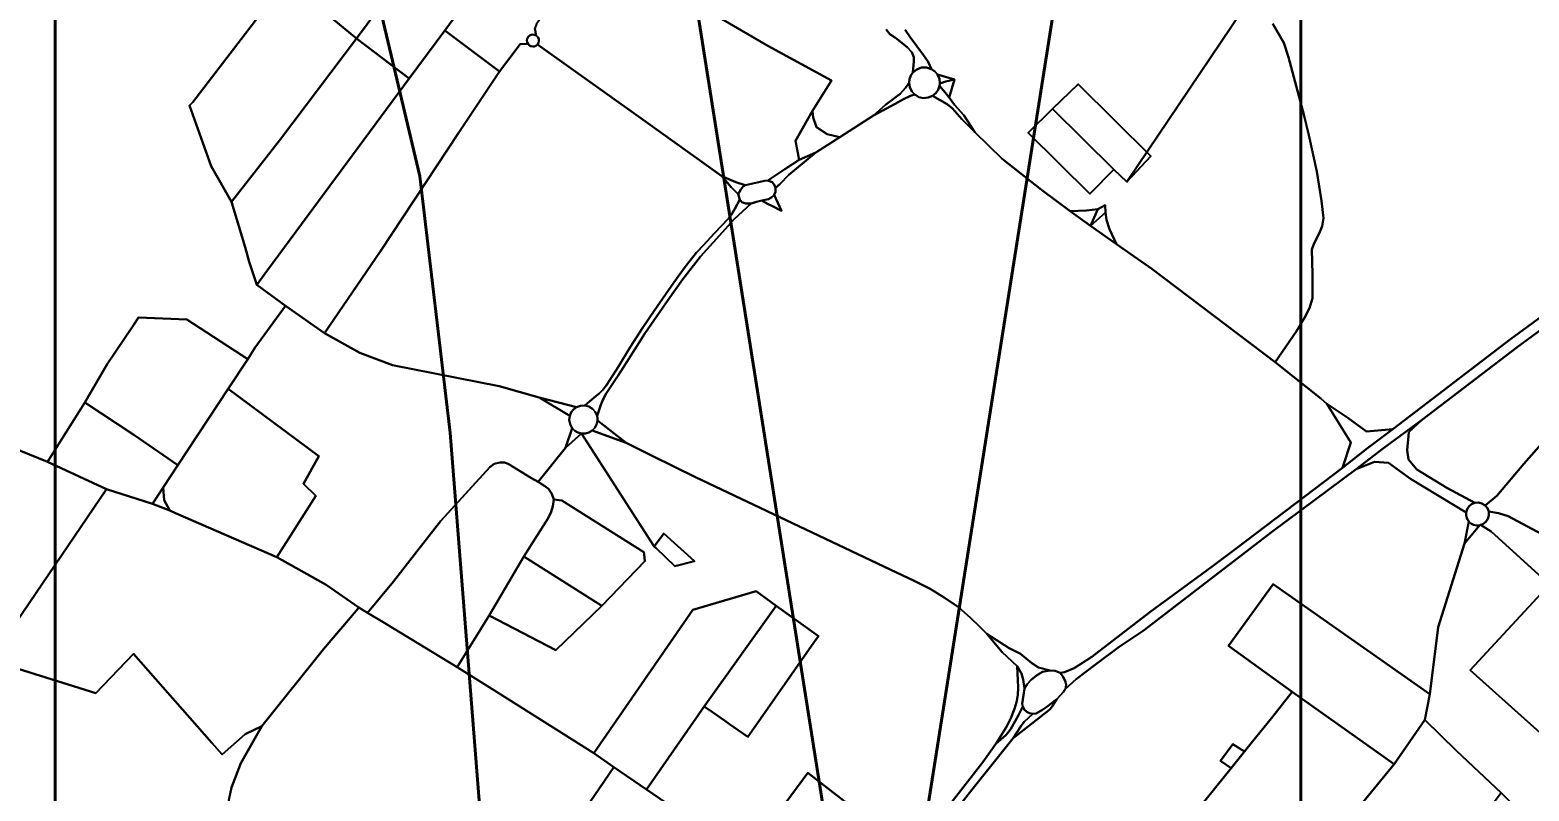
# Model space of a CAD drawing. Header units: millimetres. Extents: x -5124 to 18012, y -6362 to 5362.
# Drawn here: x -1708 to -203, y 1652 to 2417 of the extents above; entities that cross this region are included whole.
import ezdxf

# ---------------------------------------------------------------- set-up
doc = ezdxf.new("R2010")
doc.units = ezdxf.units.MM
doc.layers.add('brokenLine', color=1, linetype='Continuous')
doc.styles.get("Standard").update_dxf_attribs({"font": 'txt', "bigfont": 'bigfont'})

msp = doc.modelspace()

# ---------------------------------------------------------------- linework, layer by layer
at = {"layer": 'brokenLine', "color": 1}
for points in [[(-1451.3, 2466.6), (-1378.2, 2564.6), (-1333.4, 2629.4), (-1320.3, 2654), (-1234.9, 2783.4), (-1208.5, 2823.4), (-1137.1, 2740.8), (-1153, 2714.3), (-1380.5, 2408.1), (-1451.3, 2466.6), (-1451.3, 2466.6)], [(-1327.8, 2367.9), (-1380.5, 2408.1), (-1153, 2714.3), (-1099.6, 2676.3), (-1139.4, 2623.7), (-1291.9, 2416.1), (-1327.8, 2367.9), (-1327.8, 2367.9)], [(-1291.9, 2416.1), (-1139.4, 2623.7), (-1080.6, 2580.5), (-1200, 2422.8), (-1201.6, 2418.1), (-1200.4, 2411.2), (-1202.4, 2411.9), (-1204.3, 2412), (-1206.3, 2411.3), (-1208.2, 2409.8), (-1209.2, 2407.9), (-1209.5, 2406.5), (-1209.3, 2404.4), (-1208.4, 2402.6), (-1216.3, 2402.3), (-1237, 2375), (-1291.9, 2416.1), (-1291.9, 2416.1)], [(-1451.3, 2466.6), (-1545.1, 2344), (-1548.3, 2340.8), (-1526.7, 2279.8), (-1506.1, 2244.1), (-1492.5, 2198.5), (-1488.3, 2183.9), (-1480.6, 2160.8), (-1480.6, 2160.8)], [(-1506.1, 2244.1), (-1526.7, 2279.8), (-1548.3, 2340.8), (-1545.1, 2344), (-1451.3, 2466.6), (-1380.5, 2408.1), (-1456.8, 2307.1), (-1506.1, 2244.1), (-1506.1, 2244.1)], [(-848.8, 2417.2), (-845, 2412.6), (-839.3, 2408.9), (-833, 2403.8), (-827.3, 2399.2), (-823.2, 2394.4), (-821, 2389.4), (-821, 2384.9), (-822, 2373.8), (-824, 2370.8), (-825.3, 2367.3), (-825.8, 2363.6), (-829.3, 2358.6), (-834.7, 2352.5), (-841.6, 2347.5), (-849.5, 2341.6), (-861.5, 2330.7), (-895.4, 2308.9), (-907.9, 2311.9), (-918.8, 2319), (-922, 2328.7), (-922.7, 2335.5), (-903.7, 2365.8), (-967.6, 2400.6), (-1064.6, 2457.5)], [(-1064.6, 2457.5), (-967.6, 2400.6), (-903.7, 2365.8), (-922.7, 2335.5), (-939.8, 2305.3), (-936.2, 2286.3), (-936.2, 2286.3)], [(-481.3, 2451.3), (-607.1, 2264), (-583, 2289.8), (-655.9, 2362.3), (-681.7, 2337.4), (-706.2, 2313.4), (-644.3, 2252), (-620.1, 2276.4), (-607.1, 2264), (-481.3, 2451.3)], [(-1451.9, 2139.7), (-1480.6, 2160.8), (-1470.1, 2175.5), (-1327.8, 2367.9), (-1291.9, 2416.1), (-1237, 2375), (-1277.9, 2313.5), (-1356.4, 2194.3), (-1412.6, 2112.2), (-1451.9, 2139.7), (-1451.9, 2139.7)], [(-1197.6, 2407.6), (-1197.4, 2405.9), (-1197.9, 2403.8), (-1199, 2402), (-1200.5, 2400.8), (-1202.4, 2400.1), (-1203.5, 2400), (-1205.6, 2400.4), (-1206.9, 2401.1), (-1208.4, 2402.6), (-1209.3, 2404.4), (-1209.5, 2406.5), (-1209.2, 2407.9), (-1208.2, 2409.8), (-1206.3, 2411.3), (-1204.3, 2412), (-1202.4, 2411.9), (-1200.4, 2411.2), (-1198.5, 2409.5), (-1197.6, 2407.6), (-1197.6, 2407.6)], [(-936.2, 2286.3), (-950.4, 2276.9), (-967.6, 2265.4), (-971, 2265.1), (-987.1, 2261.5), (-990.4, 2260.6), (-999.8, 2263.7), (-1013.9, 2269.9), (-1095.2, 2328), (-1199, 2402), (-1197.9, 2403.8), (-1197.4, 2405.9), (-1197.6, 2407.6), (-1198.5, 2409.5), (-1200.4, 2411.2), (-1201.6, 2418.1)], [(-829.7, 2416.8), (-824.6, 2409.3), (-811.5, 2391.3), (-806.8, 2384.8), (-803.3, 2377.4), (-808.2, 2379), (-813.3, 2378.8), (-818, 2377.1), (-822, 2373.8), (-821, 2384.9), (-821, 2389.4), (-823.2, 2394.4), (-827.3, 2399.2), (-833, 2403.8), (-839.3, 2408.9), (-845, 2412.6), (-848.8, 2417.2)], [(-460.5, 2422.7), (-456.8, 2416.6), (-449.7, 2403.7), (-445, 2389.4), (-429, 2330.5), (-424.4, 2311), (-416.4, 2274.4), (-411.8, 2244.9), (-409.7, 2227.6), (-411.1, 2219.5), (-414, 2212.3), (-419.2, 2202.6), (-421.3, 2196.1), (-420.7, 2171.5), (-420.9, 2147.4), (-423.8, 2137.2), (-428.8, 2127.6), (-436.8, 2114.2), (-458.2, 2082.9), (-582.2, 2176.8), (-617.6, 2201.5), (-624.7, 2216.5), (-627.7, 2226), (-628.7, 2233.2), (-628.9, 2240.6), (-636.4, 2236.5), (-647.6, 2235.2), (-664, 2234.7), (-692.9, 2255.9), (-732.3, 2287.1), (-759.7, 2314), (-770.7, 2331), (-780.1, 2341.5), (-785.6, 2348.9), (-780.1, 2367), (-797.2, 2371.8), (-799.9, 2375.1), (-803.3, 2377.4), (-806.8, 2384.8), (-811.5, 2391.3), (-824.6, 2409.3), (-829.7, 2416.8)], [(-128.6, 2174.3), (-222.1, 2106.2), (-340.1, 2015.6), (-366.6, 2013.4), (-385.2, 2027.2), (-406.5, 2041.1), (-412.4, 2046.3), (-454.9, 2080.2), (-458.2, 2082.9), (-436.8, 2114.2), (-428.8, 2127.6), (-423.8, 2137.2), (-420.9, 2147.4), (-420.7, 2171.5), (-421.3, 2196.1), (-419.2, 2202.6), (-414, 2212.3), (-411.1, 2219.5), (-409.7, 2227.6), (-411.8, 2244.9), (-416.4, 2274.4), (-424.4, 2311), (-429, 2330.5), (-445, 2389.4), (-449.7, 2403.7), (-456.8, 2416.6), (-460.5, 2422.7)], [(-1380.5, 2408.1), (-1327.8, 2367.9), (-1470.1, 2175.5), (-1480.6, 2160.8), (-1488.3, 2183.9), (-1492.5, 2198.5), (-1506.1, 2244.1), (-1456.8, 2307.1), (-1380.5, 2408.1), (-1380.5, 2408.1)], [(-1159.8, 2037.6), (-1197.2, 2047.6), (-1237.5, 2058.8), (-1344.5, 2079.8), (-1377.3, 2092.5), (-1412.6, 2112.2), (-1356.4, 2194.3), (-1277.9, 2313.5), (-1237, 2375), (-1216.3, 2402.3), (-1208.4, 2402.6), (-1206.9, 2401.1), (-1205.6, 2400.4), (-1203.5, 2400), (-1202.4, 2400.1), (-1200.5, 2400.8), (-1199, 2402), (-1095.2, 2328), (-1013.9, 2269.9), (-1004.5, 2258.8), (-997.5, 2251.6), (-995.9, 2246.4), (-1000.8, 2237), (-1004.1, 2231.4), (-1007.2, 2227.2), (-1021.4, 2212.3), (-1032, 2200.8), (-1039.1, 2193), (-1050.6, 2178.8), (-1062, 2163.1), (-1081.7, 2134.6), (-1093, 2117.8), (-1105.7, 2098.1), (-1117.6, 2078.5), (-1129.5, 2060), (-1133.4, 2055.3), (-1137, 2051.6), (-1140.2, 2048.8), (-1146.6, 2043.6), (-1151.5, 2039.4), (-1155.8, 2039.2), (-1159.8, 2037.6), (-1159.8, 2037.6)], [(-820, 2351.7), (-823.1, 2355), (-825.1, 2359.1), (-825.8, 2363.6), (-825.3, 2367.3), (-824, 2370.8), (-822, 2373.8), (-818, 2377.1), (-813.3, 2378.8), (-808.2, 2379), (-803.3, 2377.4), (-799.9, 2375.1), (-797.2, 2371.8), (-795.4, 2367.5), (-794.9, 2362.8), (-795.3, 2360.4), (-796.7, 2356.5), (-799, 2353.2), (-802.2, 2350.6), (-806.6, 2348.7), (-811.3, 2348.3), (-815.9, 2349.3), (-820, 2351.7), (-820, 2351.7)], [(-861.5, 2330.7), (-849.5, 2341.6), (-841.6, 2347.5), (-834.7, 2352.5), (-829.3, 2358.6), (-825.8, 2363.6), (-825.1, 2359.1), (-823.1, 2355), (-820, 2351.7), (-824.4, 2350.4), (-831.4, 2347.1), (-839.9, 2342.4), (-861.5, 2330.7), (-861.5, 2330.7)], [(-794.9, 2362.8), (-795.4, 2367.5), (-797.2, 2371.8), (-780.1, 2367), (-788.9, 2364.9), (-794.9, 2362.8), (-794.9, 2362.8)], [(-795.3, 2360.4), (-794.9, 2362.8), (-788.9, 2364.9), (-780.1, 2367), (-785.6, 2348.9), (-789.7, 2353.8), (-795.3, 2360.4), (-795.3, 2360.4)], [(-861.5, 2330.7), (-839.9, 2342.4), (-831.4, 2347.1), (-824.4, 2350.4), (-820, 2351.7), (-815.9, 2349.3), (-811.3, 2348.3), (-806.6, 2348.7), (-802.2, 2350.6), (-787.7, 2342), (-782.2, 2337.6), (-772.8, 2327.1), (-759.7, 2314), (-732.3, 2287.1), (-692.9, 2255.9), (-664, 2234.7), (-643.7, 2219.9), (-617.6, 2201.5), (-582.2, 2176.8), (-458.2, 2082.9), (-454.9, 2080.2), (-412.4, 2046.3), (-406.5, 2041.1), (-382.3, 2002.3), (-390.7, 1976.9), (-496.2, 1896.7), (-521.6, 1877.6), (-584, 1831.9), (-642.3, 1786.8), (-660.1, 1775.5), (-669.7, 1771.7), (-674.2, 1771), (-679.2, 1772.9), (-684.2, 1773.4), (-695.7, 1776.2), (-702.4, 1780.7), (-713.9, 1790), (-725.3, 1795.8), (-747.6, 1810), (-755.1, 1817.5), (-764.2, 1826), (-776.2, 1836.7), (-790.7, 1846.7), (-804.5, 1855.3), (-820.7, 1863.2), (-844.8, 1874.8), (-1040.4, 1967.5), (-1083.1, 1988.6), (-1110, 2001.9), (-1138.7, 2024.2), (-1138.7, 2026.7), (-1139.1, 2029.1), (-1135.3, 2040), (-1132.8, 2045.9), (-1129.8, 2051.4), (-1117.8, 2069.4), (-1107.3, 2086.2), (-1091, 2111.6), (-1067.8, 2145.6), (-1053, 2166.2), (-1035.3, 2189.1), (-1016.1, 2210.3), (-1001.8, 2226.1), (-988.5, 2238.5), (-984.3, 2242.3), (-978.9, 2244), (-973.8, 2245.4), (-967.8, 2241.9), (-963.6, 2239.9), (-954, 2234.9), (-961.3, 2251.1), (-959.9, 2254), (-959.8, 2258.1), (-955.6, 2261.9), (-946.7, 2271.2), (-919.4, 2293.5), (-895.4, 2308.9), (-861.5, 2330.7), (-861.5, 2330.7)], [(-795.3, 2360.4), (-789.7, 2353.8), (-785.6, 2348.9), (-780.1, 2341.5), (-770.7, 2331), (-759.7, 2314), (-772.8, 2327.1), (-782.2, 2337.6), (-787.7, 2342), (-802.2, 2350.6), (-799, 2353.2), (-796.7, 2356.5), (-795.3, 2360.4), (-795.3, 2360.4)], [(-583, 2289.8), (-607.1, 2264), (-620.1, 2276.4), (-681.7, 2337.4), (-655.9, 2362.3), (-583, 2289.8), (-583, 2289.8)], [(-895.4, 2308.9), (-919.4, 2293.5), (-936.2, 2286.3), (-939.8, 2305.3), (-922.7, 2335.5), (-922, 2328.7), (-918.8, 2319), (-907.9, 2311.9), (-895.4, 2308.9), (-895.4, 2308.9)], [(-681.7, 2337.4), (-620.1, 2276.4), (-644.3, 2252), (-706.2, 2313.4), (-681.7, 2337.4), (-681.7, 2337.4)], [(-936.2, 2286.3), (-919.4, 2293.5), (-946.7, 2271.2), (-955.6, 2261.9), (-959.8, 2258.1), (-960.8, 2260.9), (-963.4, 2263.9), (-967.6, 2265.4), (-950.4, 2276.9), (-936.2, 2286.3), (-936.2, 2286.3)], [(-997.5, 2251.6), (-1004.5, 2258.8), (-1013.9, 2269.9), (-999.8, 2263.7), (-990.4, 2260.6), (-992.8, 2259), (-994.9, 2256.3), (-997.5, 2251.6), (-997.5, 2251.6)], [(-997.5, 2251.6), (-994.9, 2256.3), (-992.8, 2259), (-990.4, 2260.6), (-987.1, 2261.5), (-971, 2265.1), (-967.6, 2265.4), (-963.4, 2263.9), (-960.8, 2260.9), (-959.8, 2258.1), (-959.9, 2254), (-961.3, 2251.1), (-963.6, 2248.6), (-966.8, 2246.8), (-973.8, 2245.4), (-978.9, 2244), (-984.3, 2242.3), (-989.7, 2242.5), (-993.7, 2243.8), (-995.9, 2246.4), (-997.5, 2251.6), (-997.5, 2251.6)], [(-984.3, 2242.3), (-988.5, 2238.5), (-1001.8, 2226.1), (-1016.1, 2210.3), (-1035.3, 2189.1), (-1053, 2166.2), (-1067.8, 2145.6), (-1091, 2111.6), (-1107.3, 2086.2), (-1117.8, 2069.4), (-1129.8, 2051.4), (-1132.8, 2045.9), (-1135.3, 2040), (-1139.1, 2029.1), (-1140.9, 2033), (-1143.7, 2036.2), (-1147.3, 2038.4), (-1151.5, 2039.4), (-1146.6, 2043.6), (-1140.2, 2048.8), (-1137, 2051.6), (-1133.4, 2055.3), (-1129.5, 2060), (-1117.6, 2078.5), (-1105.7, 2098.1), (-1093, 2117.8), (-1081.7, 2134.6), (-1062, 2163.1), (-1050.6, 2178.8), (-1039.1, 2193), (-1032, 2200.8), (-1021.4, 2212.3), (-1007.2, 2227.2), (-1004.1, 2231.4), (-1000.8, 2237), (-995.9, 2246.4), (-993.7, 2243.8), (-989.7, 2242.5), (-984.3, 2242.3), (-984.3, 2242.3)], [(-961.3, 2251.1), (-954, 2234.9), (-963.6, 2239.9), (-967.8, 2241.9), (-973.8, 2245.4), (-966.8, 2246.8), (-963.6, 2248.6), (-961.3, 2251.1), (-961.3, 2251.1)], [(-664, 2234.7), (-647.6, 2235.2), (-636.4, 2236.5), (-643.7, 2219.9), (-664, 2234.7), (-664, 2234.7)], [(-628.9, 2240.6), (-628.7, 2233.2), (-643.7, 2219.9), (-636.4, 2236.5), (-628.9, 2240.6), (-628.9, 2240.6)], [(-643.7, 2219.9), (-628.7, 2233.2), (-627.7, 2226), (-624.7, 2216.5), (-617.6, 2201.5), (-643.7, 2219.9), (-643.7, 2219.9)], [(-340.1, 2015.6), (-222.1, 2106.2), (-128.6, 2174.3)], [(-1480.6, 2160.8), (-1451.9, 2139.7), (-1482.6, 2097.2), (-1489.9, 2086.1), (-1551, 2125.8), (-1599.5, 2127.9), (-1603.8, 2121), (-1604.5, 2120.2), (-1631, 2080.9), (-1653.5, 2042.3), (-1690.9, 1983), (-1812, 2032.1)], [(-122.7, 2166), (-215.3, 2098), (-310.4, 2025.3), (-349.4, 1996.7), (-377, 1975.4), (-460.7, 1913.1), (-590.8, 1813.2), (-614.8, 1797.1), (-638.7, 1779.4), (-657.9, 1764.4), (-668.7, 1754.9), (-668.2, 1758.9), (-668.6, 1761.8), (-671.1, 1766.8), (-674.2, 1771), (-669.7, 1771.7), (-660.1, 1775.5), (-642.3, 1786.8), (-584, 1831.9), (-521.6, 1877.6), (-496.2, 1896.7), (-390.7, 1976.9), (-365.6, 1996.7), (-340.1, 2015.6), (-340.1, 2015.6)], [(-257.8, 1941.6), (-285.8, 1956.6), (-316, 1975), (-324.4, 1985.1), (-325.8, 1994.6), (-324.1, 2012.5), (-310.4, 2025.3), (-215.3, 2098), (-122.7, 2166)], [(-1482.6, 2097.2), (-1451.9, 2139.7), (-1412.6, 2112.2), (-1377.3, 2092.5), (-1344.5, 2079.8), (-1237.5, 2058.8), (-1197.2, 2047.6), (-1166.4, 2029.2), (-1167, 2024.9), (-1166.2, 2020.7), (-1164.2, 2016.8), (-1170.9, 1996.9), (-1198.2, 1962.6), (-1204.8, 1966.4), (-1228.3, 1981), (-1232.1, 1982.2), (-1236.7, 1982.1), (-1242.5, 1980.9), (-1246.7, 1977.5), (-1295.9, 1923.7), (-1320.2, 1892.8), (-1343.5, 1862.8), (-1369.5, 1831.3), (-1378.4, 1836.6), (-1411.2, 1859.2), (-1460.6, 1887), (-1421.5, 1948.7), (-1433.8, 1960.8), (-1418.6, 1988.7), (-1509.5, 2056.3), (-1489.9, 2086.1), (-1482.6, 2097.2), (-1482.6, 2097.2)], [(-1489.9, 2086.1), (-1509.5, 2056.3), (-1559.9, 1979.6), (-1604.1, 2009.9), (-1653.5, 2042.3), (-1631, 2080.9), (-1604.5, 2120.2), (-1603.8, 2121), (-1599.5, 2127.9), (-1551, 2125.8), (-1489.9, 2086.1), (-1489.9, 2086.1)], [(-1421.5, 1948.7), (-1460.6, 1887), (-1562.3, 1931.4), (-1568.2, 1934.1), (-1573.8, 1944.3), (-1574.8, 1957), (-1559.9, 1979.6), (-1509.5, 2056.3), (-1418.6, 1988.7), (-1433.8, 1960.8), (-1421.5, 1948.7), (-1421.5, 1948.7)], [(-1166.4, 2029.2), (-1197.2, 2047.6), (-1159.8, 2037.6), (-1162.7, 2035.4), (-1165, 2032.6), (-1166.4, 2029.2), (-1166.4, 2029.2)], [(-1812, 2032.1), (-1690.9, 1983), (-1631.7, 1955.3), (-1748.6, 1783.5), (-1642.3, 1750.3), (-1604.6, 1790.1), (-1526, 1700.7), (-1515.5, 1688.8), (-1492.4, 1709.2), (-1475.6, 1717.3), (-1496.6, 1680.3), (-1506.2, 1655.6), (-1509.7, 1638.4)], [(-1574.8, 1957), (-1585.5, 1940.7), (-1631.7, 1955.3), (-1690.9, 1983), (-1653.5, 2042.3), (-1604.1, 2009.9), (-1559.9, 1979.6), (-1574.8, 1957), (-1574.8, 1957)], [(-1166.4, 2029.2), (-1165, 2032.6), (-1162.7, 2035.4), (-1159.8, 2037.6), (-1155.8, 2039.2), (-1151.5, 2039.4), (-1147.3, 2038.4), (-1143.7, 2036.2), (-1140.9, 2033), (-1139.1, 2029.1), (-1138.7, 2026.7), (-1138.7, 2024.2), (-1139.5, 2020.4), (-1141.3, 2017), (-1144, 2014.2), (-1147.2, 2012.3), (-1150.8, 2011.3), (-1154.6, 2011.2), (-1158.3, 2012.2), (-1161.5, 2014.1), (-1164.2, 2016.8), (-1166.2, 2020.7), (-1167, 2024.9), (-1166.4, 2029.2), (-1166.4, 2029.2)], [(-340.1, 2015.6), (-365.6, 1996.7), (-390.7, 1976.9), (-382.3, 2002.3), (-406.5, 2041.1), (-385.2, 2027.2), (-366.6, 2013.4), (-340.1, 2015.6), (-340.1, 2015.6)], [(-1110, 2001.9), (-1144, 2014.2), (-1141.3, 2017), (-1139.5, 2020.4), (-1138.7, 2024.2), (-1110, 2001.9), (-1110, 2001.9)], [(-257.8, 1941.6), (-261, 1940.3), (-263.6, 1938.2), (-265.5, 1935.3), (-266.5, 1932.1), (-322.5, 1965.9), (-344.3, 1981.8), (-358.5, 1982.7), (-377, 1975.4), (-349.4, 1996.7), (-310.4, 2025.3), (-324.1, 2012.5), (-325.8, 1994.6), (-324.4, 1985.1), (-316, 1975), (-285.8, 1956.6), (-257.8, 1941.6), (-257.8, 1941.6)], [(-869.4, 1625.3), (-927.6, 1670.4), (-990, 1585.8), (-1089.6, 1653.8), (-1031.7, 1737.1), (-1023.3, 1731.3), (-1011.2, 1722.9), (-1006.1, 1719.3), (-997.5, 1713.3), (-987.8, 1706.6), (-977.5, 1721.2), (-921.5, 1801.2), (-916.8, 1807.8), (-959.2, 1838.3), (-979.5, 1853), (-1043, 1834.1), (-1142.4, 1690.1), (-1244.7, 1754.8), (-1279.4, 1776.7), (-1247.5, 1828.5), (-1180.4, 1793.6), (-1134.4, 1838.2), (-1091.2, 1883.2), (-1091.9, 1890), (-1092.1, 1892.2), (-1174.5, 1944.1), (-1182.5, 1945.1), (-1184.5, 1950.7), (-1187.8, 1955.6), (-1191.4, 1958.3), (-1198.2, 1962.6), (-1170.9, 1996.9), (-1154.6, 2011.2), (-1081.6, 1897.7), (-1079.8, 1896), (-1060.9, 1878), (-1041.4, 1883.2), (-1072.2, 1911), (-1081.6, 1897.7), (-1154.6, 2011.2)], [(-1164.2, 2016.8), (-1161.5, 2014.1), (-1158.3, 2012.2), (-1154.6, 2011.2), (-1170.9, 1996.9), (-1164.2, 2016.8), (-1164.2, 2016.8)], [(-1154.6, 2011.2), (-1150.8, 2011.3), (-1147.2, 2012.3), (-1144, 2014.2), (-1110, 2001.9), (-1083.1, 1988.6), (-1040.4, 1967.5), (-844.8, 1874.8), (-820.7, 1863.2), (-804.5, 1855.3), (-790.7, 1846.7), (-776.2, 1836.7), (-764.2, 1826), (-755.1, 1817.5), (-747.6, 1810), (-732.5, 1791.7), (-717.4, 1777.7), (-716.5, 1763.4), (-716.4, 1756), (-716.7, 1748.4), (-717.9, 1741.4), (-720.1, 1734.6), (-723.7, 1725.2), (-728.1, 1716.6), (-738.6, 1699.5), (-751.9, 1681.1), (-801.2, 1617.6)], [(-181.2, 2011.9), (-208.5, 1980.9), (-235.8, 1948.6), (-247.5, 1939), (-250.6, 1941), (-254.1, 1941.9), (-257.8, 1941.6), (-257.8, 1941.6)], [(-156.8, 1892), (-224.4, 1928.3), (-234.1, 1931.3), (-243.8, 1932.8), (-245.2, 1936.2), (-247.5, 1939), (-235.8, 1948.6), (-208.5, 1980.9), (-181.2, 2011.9)], [(-1182.5, 1945.1), (-1183.5, 1938.4), (-1185.2, 1932.7), (-1188.2, 1926.4), (-1212.5, 1887.9), (-1247.5, 1828.5), (-1279.4, 1776.7), (-1352.3, 1820.8), (-1369.5, 1831.3), (-1343.5, 1862.8), (-1320.2, 1892.8), (-1295.9, 1923.7), (-1246.7, 1977.5), (-1242.5, 1980.9), (-1236.7, 1982.1), (-1232.1, 1982.2), (-1228.3, 1981), (-1204.8, 1966.4), (-1198.2, 1962.6), (-1191.4, 1958.3), (-1187.8, 1955.6), (-1184.5, 1950.7), (-1182.5, 1945.1), (-1182.5, 1945.1)], [(-794.5, 1612.7), (-762.7, 1653.3), (-721.2, 1705.3), (-687.5, 1731.6), (-684.3, 1734.4), (-682, 1737), (-677.4, 1744.6), (-670.7, 1751.9), (-668.7, 1754.9), (-657.9, 1764.4), (-638.7, 1779.4), (-614.8, 1797.1), (-590.8, 1813.2), (-460.7, 1913.1), (-377, 1975.4), (-358.5, 1982.7), (-344.3, 1981.8), (-322.5, 1965.9), (-266.5, 1932.1), (-266.5, 1928.8), (-265.6, 1925.7), (-263.9, 1923), (-268.3, 1900.8), (-268.3, 1900.8)], [(-1585.5, 1940.7), (-1574.8, 1957), (-1573.8, 1944.3), (-1568.2, 1934.1), (-1585.5, 1940.7), (-1585.5, 1940.7)], [(-1515.5, 1688.8), (-1526, 1700.7), (-1604.6, 1790.1), (-1642.3, 1750.3), (-1748.6, 1783.5), (-1631.7, 1955.3), (-1585.5, 1940.7), (-1568.2, 1934.1), (-1562.3, 1931.4), (-1460.6, 1887), (-1411.2, 1859.2), (-1378.4, 1836.6), (-1380.9, 1833.3), (-1413.8, 1794.5), (-1475.6, 1717.3), (-1492.4, 1709.2), (-1515.5, 1688.8), (-1515.5, 1688.8)], [(-1182.5, 1945.1), (-1174.5, 1944.1), (-1092.1, 1892.2), (-1091.9, 1890), (-1091.2, 1883.2), (-1134.4, 1838.2), (-1212.5, 1887.9), (-1188.2, 1926.4), (-1185.2, 1932.7), (-1183.5, 1938.4), (-1182.5, 1945.1), (-1182.5, 1945.1)], [(-257.8, 1941.6), (-254.1, 1941.9), (-250.6, 1941), (-247.5, 1939), (-245.2, 1936.2), (-243.8, 1932.8), (-243.7, 1929.1), (-244.6, 1925.6), (-246.7, 1922.5), (-249.6, 1920.3), (-252.1, 1919.4), (-253.1, 1919), (-256.1, 1918.9), (-259, 1919.6), (-261.7, 1921), (-263.9, 1923), (-265.6, 1925.7), (-266.5, 1928.8), (-266.5, 1932.1), (-265.5, 1935.3), (-263.6, 1938.2), (-261, 1940.3), (-257.8, 1941.6), (-257.8, 1941.6)], [(-252.1, 1919.4), (-249.6, 1920.3), (-246.7, 1922.5), (-244.6, 1925.6), (-243.7, 1929.1), (-243.8, 1932.8), (-234.1, 1931.3), (-224.4, 1928.3), (-156.8, 1892), (-160.6, 1888.1), (-182.7, 1859.7), (-241.2, 1912.8), (-252.1, 1919.4), (-252.1, 1919.4)], [(-253.1, 1919), (-252.1, 1919.4), (-241.2, 1912.8), (-182.7, 1859.7), (-262.3, 1773.6), (-36, 1570.6), (-110, 1478.3), (-150.3, 1529.9), (-166.6, 1552.9), (-193.1, 1606.2), (-203.3, 1622.4), (-231.4, 1650.5), (-276.3, 1692.5), (-308, 1723.7), (-302.9, 1749.6), (-294.7, 1816.8), (-268.3, 1900.8), (-253.1, 1919), (-253.1, 1919)], [(-253.1, 1919), (-268.3, 1900.8), (-263.9, 1923), (-261.7, 1921), (-259, 1919.6), (-256.1, 1918.9), (-253.1, 1919), (-253.1, 1919)], [(-1081.6, 1897.7), (-1072.2, 1911), (-1041.4, 1883.2), (-1060.9, 1878), (-1079.8, 1896), (-1081.6, 1897.7), (-1081.6, 1897.7)], [(-268.3, 1900.8), (-294.7, 1816.8), (-302.9, 1749.6), (-460.3, 1859.8), (-505.1, 1798), (-441.3, 1751.9), (-450.8, 1739.3), (-460.5, 1727.1), (-482.3, 1700.1), (-489, 1691.8), (-500.7, 1699.4), (-513, 1682.5), (-502.4, 1675.1), (-542.9, 1624.8)], [(-1180.4, 1793.6), (-1247.5, 1828.5), (-1212.5, 1887.9), (-1134.4, 1838.2), (-1180.4, 1793.6), (-1180.4, 1793.6)], [(-1089.6, 1653.8), (-1122.4, 1676.2), (-1142.4, 1690.1), (-1043, 1834.1), (-979.5, 1853), (-959.2, 1838.3), (-1031.7, 1737.1), (-1089.6, 1653.8), (-1089.6, 1653.8)], [(-441.3, 1751.9), (-505.1, 1798), (-460.3, 1859.8), (-302.9, 1749.6), (-308, 1723.7), (-338.8, 1679), (-441.3, 1751.9), (-441.3, 1751.9)], [(68.3, 1701), (-36, 1570.6), (-262.3, 1773.6), (-182.7, 1859.7), (-146.6, 1830.3), (-92.3, 1787.6), (-89.8, 1785.6), (-83.8, 1783), (-41.6, 1765.9), (-17.6, 1756.4), (5.7, 1747.1), (41.9, 1726.4), (68.3, 1701), (68.3, 1701)], [(-1509.7, 1638.4), (-1506.2, 1655.6), (-1496.6, 1680.3), (-1475.6, 1717.3), (-1413.8, 1794.5), (-1380.9, 1833.3), (-1378.4, 1836.6), (-1369.5, 1831.3), (-1352.3, 1820.8), (-1279.4, 1776.7), (-1244.7, 1754.8), (-1142.4, 1690.1), (-1122.4, 1676.2), (-1175.6, 1598.2)], [(-1031.7, 1737.1), (-959.2, 1838.3), (-916.8, 1807.8), (-921.5, 1801.2), (-977.5, 1721.2), (-987.8, 1706.6), (-997.5, 1713.3), (-1006.1, 1719.3), (-1011.2, 1722.9), (-1023.3, 1731.3), (-1031.7, 1737.1), (-1031.7, 1737.1)], [(-717.4, 1777.7), (-732.5, 1791.7), (-747.6, 1810), (-725.3, 1795.8), (-713.9, 1790), (-702.4, 1780.7), (-695.7, 1776.2), (-684.2, 1773.4), (-691.7, 1771.9), (-697.8, 1768.1), (-703.1, 1763.7), (-707.4, 1759.4), (-709.9, 1755.3), (-711.2, 1764.2), (-712.9, 1770.2), (-717.4, 1777.7), (-717.4, 1777.7)], [(-738.6, 1699.5), (-728.1, 1716.6), (-723.7, 1725.2), (-720.1, 1734.6), (-717.9, 1741.4), (-716.7, 1748.4), (-716.4, 1756), (-716.5, 1763.4), (-717.4, 1777.7), (-712.9, 1770.2), (-711.2, 1764.2), (-709.9, 1755.3), (-711, 1748.5), (-711.6, 1744.1), (-712.1, 1739.6), (-711.7, 1737), (-716.2, 1727.8), (-723.7, 1714.8), (-726.3, 1711), (-728.8, 1708.2), (-738.6, 1699.5), (-738.6, 1699.5)], [(-677.4, 1744.6), (-687.4, 1736.7), (-692.4, 1733.5), (-698.2, 1730), (-701.4, 1729.7), (-705, 1730.3), (-707.7, 1731.6), (-710.1, 1733.9), (-711.7, 1737), (-712.1, 1739.6), (-711.6, 1744.1), (-711, 1748.5), (-709.9, 1755.3), (-707.4, 1759.4), (-703.1, 1763.7), (-697.8, 1768.1), (-691.7, 1771.9), (-684.2, 1773.4), (-679.2, 1772.9), (-674.2, 1771), (-671.1, 1766.8), (-668.6, 1761.8), (-668.2, 1758.9), (-668.7, 1754.9), (-670.7, 1751.9), (-677.4, 1744.6), (-677.4, 1744.6)], [(-489, 1691.8), (-482.3, 1700.1), (-460.5, 1727.1), (-450.8, 1739.3), (-441.3, 1751.9), (-338.8, 1679), (-403.9, 1599.6), (-453.6, 1534.3), (-509.3, 1574.7), (-522.9, 1585.6), (-542.9, 1624.8), (-502.4, 1675.1), (-489, 1691.8), (-489, 1691.8)], [(-738.6, 1699.5), (-728.8, 1708.2), (-726.3, 1711), (-723.7, 1714.8), (-716.2, 1727.8), (-711.7, 1737), (-710.1, 1733.9), (-707.7, 1731.6), (-705, 1730.3), (-701.4, 1729.7), (-710.2, 1721.6), (-713.4, 1717.8), (-721.2, 1705.3), (-762.7, 1653.3), (-794.5, 1612.7)], [(-701.4, 1729.7), (-698.2, 1730), (-692.4, 1733.5), (-687.4, 1736.7), (-677.4, 1744.6), (-682, 1737), (-684.3, 1734.4), (-687.5, 1731.6), (-721.2, 1705.3), (-713.4, 1717.8), (-710.2, 1721.6), (-701.4, 1729.7), (-701.4, 1729.7)], [(-403.9, 1599.6), (-338.8, 1679), (-308, 1723.7), (-276.3, 1692.5), (-231.4, 1650.5), (-315.5, 1537.2), (-403.9, 1599.6), (-403.9, 1599.6)], [(-801.2, 1617.6), (-751.9, 1681.1), (-738.6, 1699.5), (-738.6, 1699.5)], [(-489, 1691.8), (-502.4, 1675.1), (-513, 1682.5), (-500.7, 1699.4), (-489, 1691.8), (-489, 1691.8)], [(-990, 1585.8), (-963.4, 1571.4), (-943, 1557.5), (-927.1, 1546.3), (-918.1, 1537.6), (-907.9, 1525.3), (-912.8, 1516), (-918.8, 1512.6), (-953.2, 1518.9), (-1031.1, 1534.1), (-1189, 1565.1), (-1184.5, 1576.8), (-1179.8, 1588.1), (-1175.6, 1598.2), (-1122.4, 1676.2), (-1089.6, 1653.8), (-990, 1585.8), (-990, 1585.8)], [(-990, 1585.8), (-927.6, 1670.4), (-869.4, 1625.3), (-889.6, 1596.5), (-890.5, 1595.3), (-927.1, 1546.3), (-943, 1557.5), (-963.4, 1571.4), (-990, 1585.8), (-990, 1585.8)]]:
    msp.add_lwpolyline(points, dxfattribs=at)

# ---------------------------------------------------------------- texts
at = {"color": 1, "width": 0.263105}
msp.add_text('Demo DXF Export by Soft Gold Ltd. (c) 2006', height=2705.479, dxfattribs=at).set_placement((-5124.3, -49.2))

doc.saveas('drawing.dxf')
